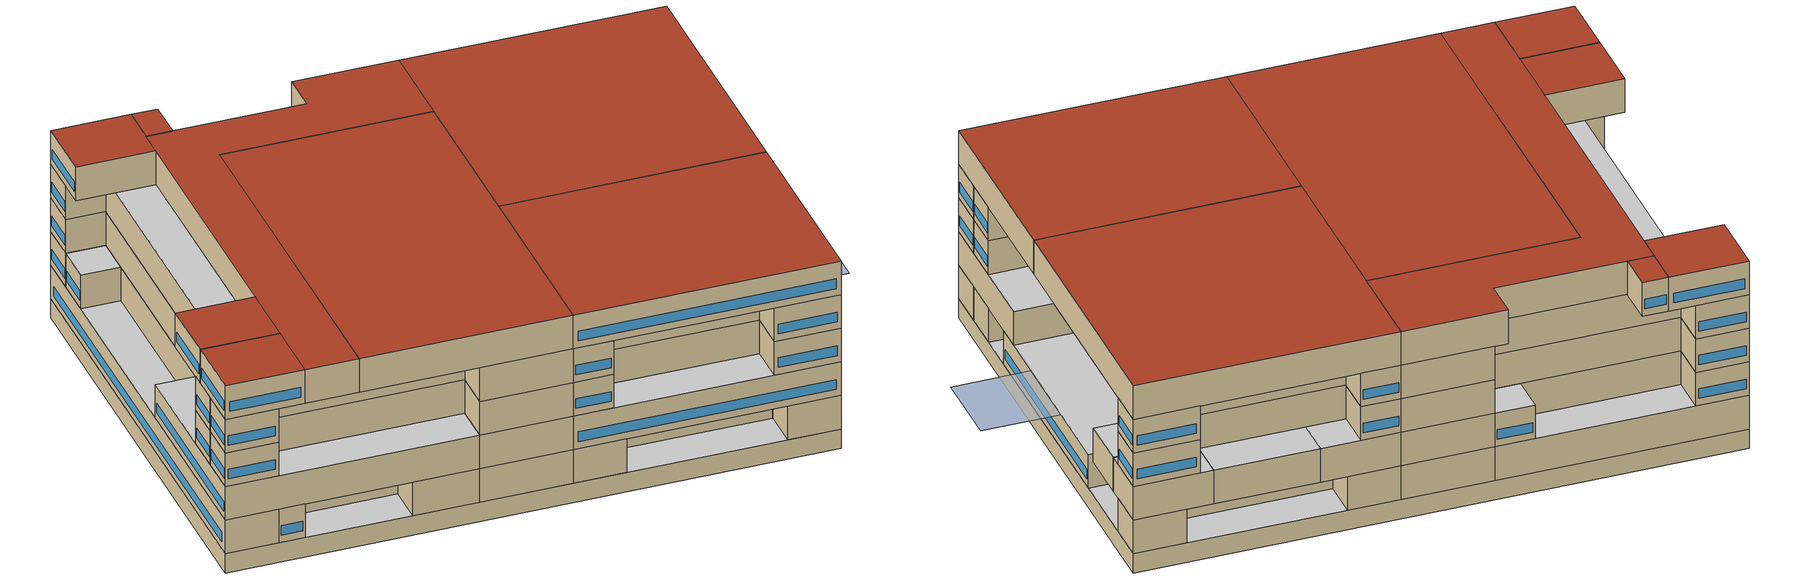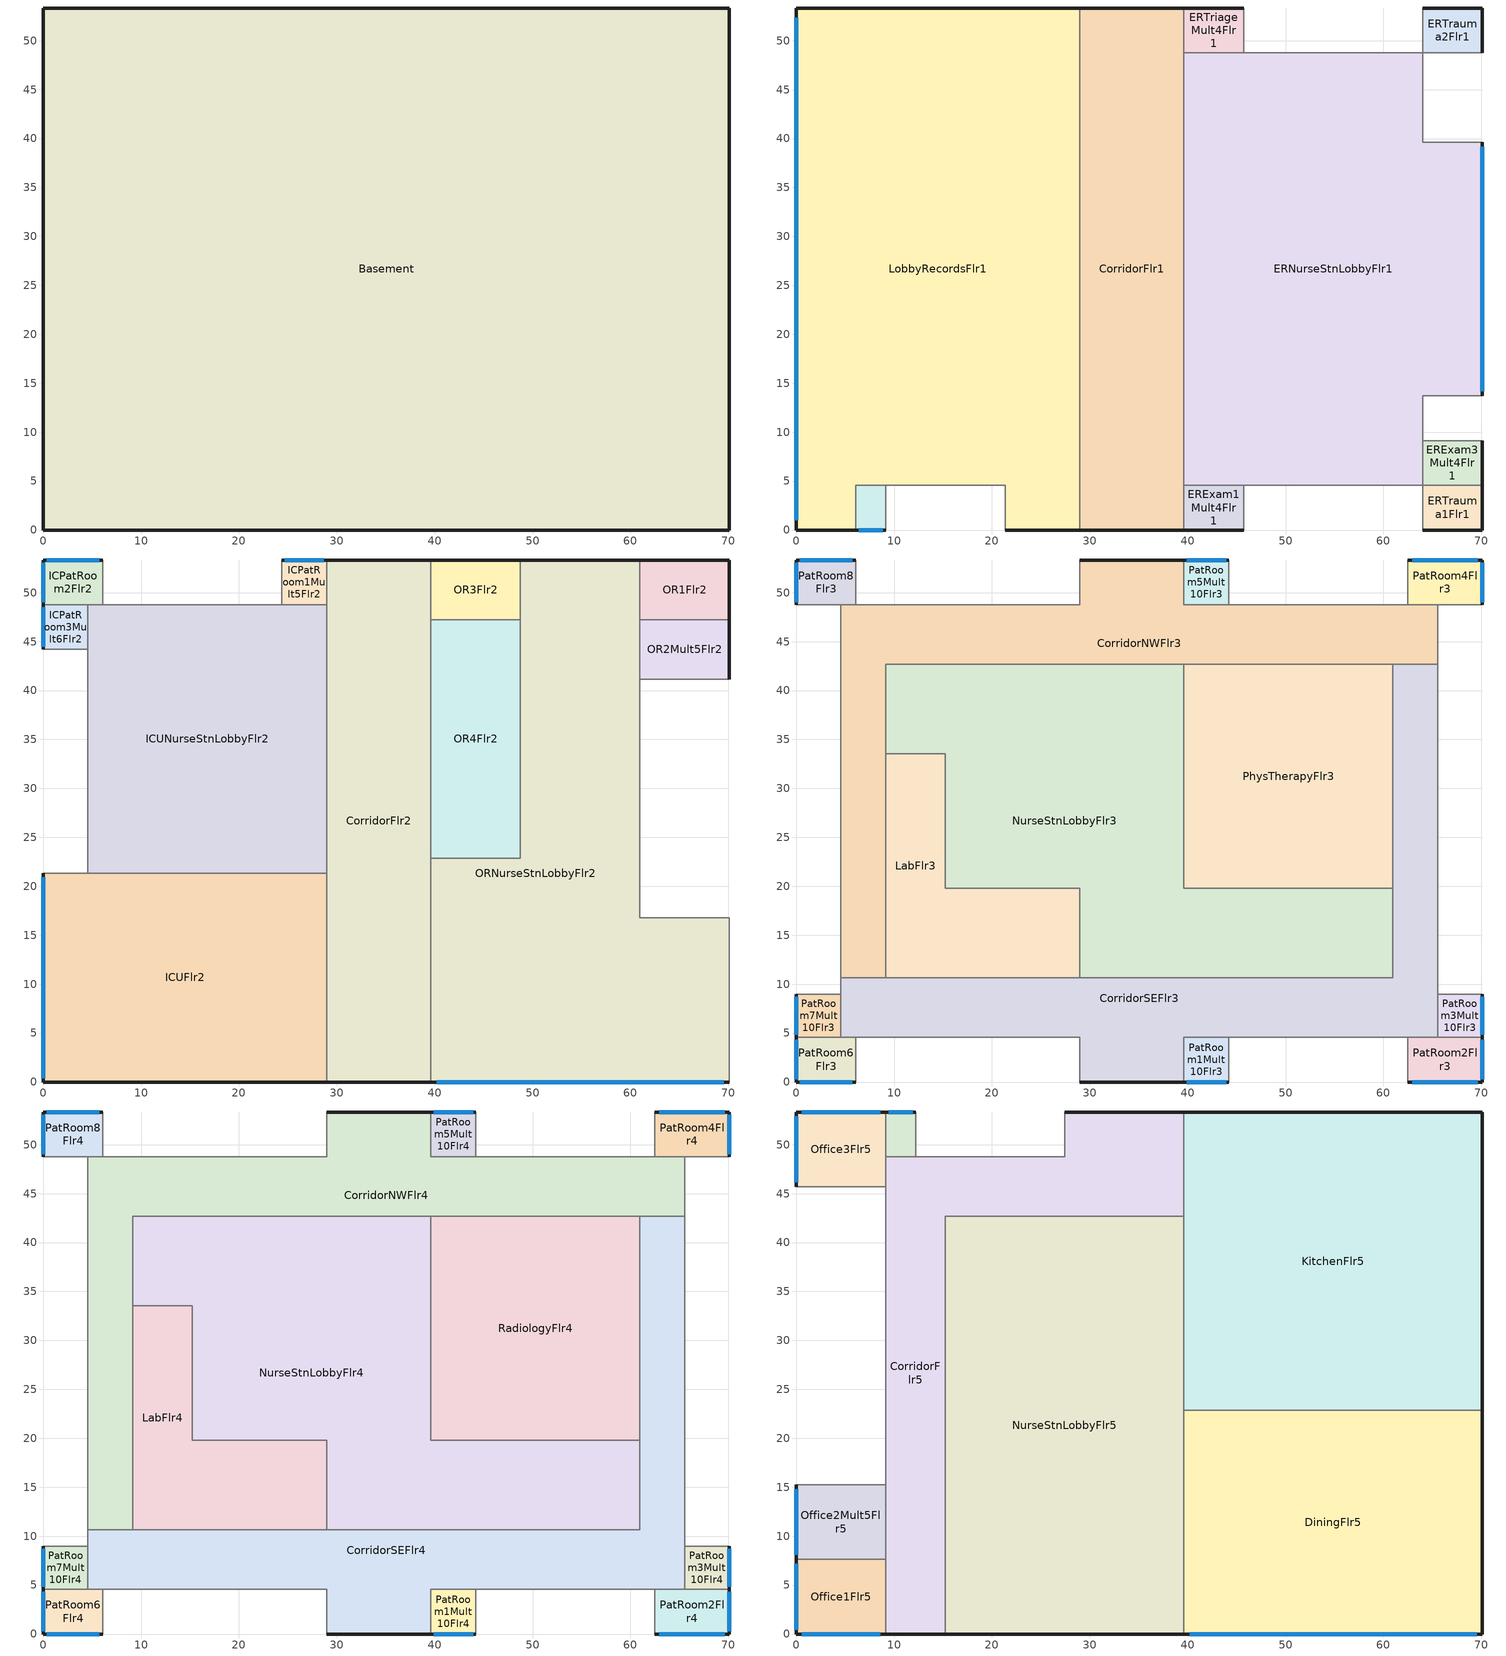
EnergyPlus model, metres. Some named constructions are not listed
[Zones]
Basement
 floor ground (ext-slab): 70.1,53.34 70.1,0 0,0 0,53.34 z-2.44
 wall ground (Underground Wall Non-res): 70.1,0 70.1,53.34 0,53.34 0,0 70.1,0 z-2.44:0
 ceiling adiabatic (INT-FLOOR-UNDERSIDE): 0,0 70.1,0 70.1,53.34 0,53.34 z0
CorridorFlr1
 floor adiabatic (INT-FLOOR-TOPSIDE): 39.62,53.34 39.62,0 28.96,0 28.96,53.34 z0
 wall outside (Mass Non-res Ext Wall): 39.62,53.34 28.96,53.34 / 28.96,0 39.62,0 z0:4.27
 wall to LobbyRecordsFlr1 (AIR-WALL): 28.96,53.34 28.96,15.24 z0:4.27
 wall to LobbyRecordsFlr1 (int-walls): 28.96,15.24 28.96,0 z0:4.27
 wall adiabatic (int-walls): 39.62,0 39.62,53.34 z0:4.27
 ceiling adiabatic (INT-FLOOR-UNDERSIDE): 28.96,53.34 28.96,0 39.62,0 39.62,53.34 z4.27
ERExam1Mult4Flr1
 floor adiabatic (INT-FLOOR-TOPSIDE): 45.72,4.57 45.72,0 39.62,0 39.62,4.57 z0
 wall outside (Mass Non-res Ext Wall): 39.62,0 45.72,0 z0:4.27
 wall adiabatic (int-walls): 45.72,0 45.72,4.57 39.62,4.57 39.62,0 z0:4.27
 ceiling adiabatic (INT-FLOOR-UNDERSIDE): 39.62,4.57 39.62,0 45.72,0 45.72,4.57 z4.27
ERTrauma1Flr1
 floor adiabatic (INT-FLOOR-TOPSIDE): 70.1,4.57 70.1,0 64.01,0 64.01,4.57 z0
 wall outside (Mass Non-res Ext Wall): 64.01,0 70.1,0 70.1,4.57 z0:4.27
 wall adiabatic (int-walls): 70.1,4.57 64.01,4.57 64.01,0 z0:4.27
 ceiling adiabatic (INT-FLOOR-UNDERSIDE): 64.01,4.57 64.01,0 70.1,0 70.1,4.57 z4.27
ERExam3Mult4Flr1
 floor adiabatic (INT-FLOOR-TOPSIDE): 70.1,9.14 70.1,4.57 64.01,4.57 64.01,9.14 z0
 wall outside (Mass Non-res Ext Wall): 70.1,4.57 70.1,9.14 z0:4.27
 wall adiabatic (int-walls): 70.1,9.14 64.01,9.14 64.01,4.57 70.1,4.57 z0:4.27
 ceiling adiabatic (INT-FLOOR-UNDERSIDE): 64.01,9.14 64.01,4.57 70.1,4.57 70.1,9.14 z4.27
ERTrauma2Flr1
 floor adiabatic (INT-FLOOR-TOPSIDE): 70.1,53.34 70.1,48.77 64.01,48.77 64.01,53.34 z0
 wall outside (Mass Non-res Ext Wall): 70.1,48.77 70.1,53.34 64.01,53.34 z0:4.27
 wall adiabatic (int-walls): 64.01,53.34 64.01,48.77 70.1,48.77 z0:4.27
 ceiling adiabatic (INT-FLOOR-UNDERSIDE): 64.01,53.34 64.01,48.77 70.1,48.77 70.1,53.34 z4.27
ERTriageMult4Flr1
 floor adiabatic (INT-FLOOR-TOPSIDE): 45.72,53.34 45.72,48.77 39.62,48.77 39.62,53.34 z0
 wall outside (Mass Non-res Ext Wall): 45.72,53.34 39.62,53.34 z0:4.27
 wall adiabatic (int-walls): 39.62,53.34 39.62,48.77 45.72,48.77 45.72,53.34 z0:4.27
 ceiling adiabatic (INT-FLOOR-UNDERSIDE): 39.62,53.34 39.62,48.77 45.72,48.77 45.72,53.34 z4.27
ERNurseStnLobbyFlr1
 floor adiabatic (INT-FLOOR-TOPSIDE): 39.62,4.57 39.62,48.77 64.01,48.77 64.01,39.62 70.1,39.62 70.1,13.72 64.01,13.72 64.01,4.57 z0
 wall outside (Mass Non-res Ext Wall): 70.1,13.72 70.1,39.62 z0:4.27
 wall adiabatic (int-walls): 70.1,39.62 64.01,39.62 64.01,48.77 39.62,48.77 39.62,4.57 64.01,4.57 64.01,13.72 70.1,13.72 z0:4.27
 window (Window Non-res Fixed): 70.1,14.2 70.1,39.14 z0.91:2.13
 ceiling adiabatic (INT-FLOOR-UNDERSIDE): 39.62,4.57 64.01,4.57 64.01,13.72 70.1,13.72 70.1,39.62 64.01,39.62 64.01,48.77 39.62,48.77 z4.27
LobbyRecordsFlr1
 floor adiabatic (INT-FLOOR-TOPSIDE): 0,0 0,53.34 28.96,53.34 28.96,0 21.34,0 21.34,4.57 6.1,4.57 6.1,0 z0
 wall outside (Mass Non-res Ext Wall): 21.34,0 28.96,0 / 28.96,53.34 0,53.34 0,0 6.1,0 z0:4.27
 wall adiabatic (int-walls): 6.1,0 6.1,4.57 21.34,4.57 21.34,0 z0:4.27
 window (Window Non-res Fixed): 0,52.34 0,1 z0.91:2.13
 ceiling adiabatic (INT-FLOOR-UNDERSIDE): 0,0 6.1,0 6.1,4.57 21.34,4.57 21.34,0 28.96,0 28.96,53.34 0,53.34 z4.27
Office1Mult4Flr1
 floor adiabatic (INT-FLOOR-TOPSIDE): 9.14,4.57 9.14,0 6.1,0 6.1,4.57 z0
 wall outside (Mass Non-res Ext Wall): 6.1,0 9.14,0 z0:4.27
 wall adiabatic (int-walls): 9.14,0 9.14,4.57 6.1,4.57 6.1,0 z0:4.27
 window (Window Non-res Fixed): 6.41,0 8.84,0 z0.91:2.13
 ceiling adiabatic (INT-FLOOR-UNDERSIDE): 6.1,4.57 6.1,0 9.14,0 9.14,4.57 z4.27
CorridorFlr2
 floor adiabatic (INT-FLOOR-TOPSIDE): 39.62,53.34 39.62,0 28.96,0 28.96,53.34 z4.27
 wall outside (Mass Non-res Ext Wall): 39.62,53.34 28.96,53.34 / 28.96,0 39.62,0 z4.27:8.54
 wall adiabatic (int-walls): 39.62,0 39.62,53.34 / 28.96,53.34 28.96,0 z4.27:8.54
 ceiling adiabatic (INT-FLOOR-UNDERSIDE): 28.96,53.34 28.96,0 39.62,0 39.62,53.34 z8.54
ICUFlr2
 floor adiabatic (INT-FLOOR-TOPSIDE): 28.96,21.34 28.96,0 0,0 0,21.34 z4.27
 wall outside (Mass Non-res Ext Wall): 0,21.34 0,0 28.96,0 z4.27:8.54
 wall adiabatic (int-walls): 28.96,0 28.96,21.34 0,21.34 z4.27:8.54
 window (Window Non-res Fixed): 0,20.94 0,0.4 z5.18:6.4
 ceiling adiabatic (INT-FLOOR-UNDERSIDE): 0,21.34 0,0 28.96,0 28.96,21.34 z8.54
ICUNurseStnLobbyFlr2
 floor adiabatic (INT-FLOOR-TOPSIDE): 4.57,21.34 4.57,48.77 28.96,48.77 28.96,21.34 z4.27
 wall adiabatic (int-walls): 28.96,21.34 28.96,48.77 4.57,48.77 4.57,21.34 28.96,21.34 z4.27:8.54
 ceiling adiabatic (INT-FLOOR-UNDERSIDE): 4.57,21.34 28.96,21.34 28.96,48.77 4.57,48.77 z8.54
ICPatRoom1Mult5Flr2
 floor adiabatic (INT-FLOOR-TOPSIDE): 28.96,53.34 28.96,48.77 24.38,48.77 24.38,53.34 z4.27
 wall outside (Mass Non-res Ext Wall): 28.96,53.34 24.38,53.34 z4.27:8.54
 wall adiabatic (int-walls): 24.38,53.34 24.38,48.77 28.96,48.77 28.96,53.34 z4.27:8.54
 window (Window Non-res Fixed): 28.68,53.34 24.66,53.34 z5.18:6.4
 ceiling adiabatic (INT-FLOOR-UNDERSIDE): 24.38,53.34 24.38,48.77 28.96,48.77 28.96,53.34 z8.54
ICPatRoom2Flr2
 floor adiabatic (INT-FLOOR-TOPSIDE): 6.1,53.34 6.1,48.77 0,48.77 0,53.34 z4.27
 wall outside (Mass Non-res Ext Wall): 6.1,53.34 0,53.34 0,48.77 z4.27:8.54
 wall adiabatic (int-walls): 0,48.77 6.1,48.77 6.1,53.34 z4.27:8.54
 window (Window Non-res Fixed): 5.73,53.34 0.37,53.34 / 0,53.07 0,49.04 z5.18:6.4
 ceiling adiabatic (INT-FLOOR-UNDERSIDE): 0,53.34 0,48.77 6.1,48.77 6.1,53.34 z8.54
ICPatRoom3Mult6Flr2
 floor adiabatic (INT-FLOOR-TOPSIDE): 4.57,48.77 4.57,44.2 0,44.2 0,48.77 z4.27
 wall outside (Mass Non-res Ext Wall): 0,48.77 0,44.2 z4.27:8.54
 wall adiabatic (int-walls): 0,44.2 4.57,44.2 4.57,48.77 0,48.77 z4.27:8.54
 window (Window Non-res Fixed): 0,48.49 0,44.47 z5.18:6.4
 ceiling adiabatic (INT-FLOOR-UNDERSIDE): 0,48.77 0,44.2 4.57,44.2 4.57,48.77 z8.54
OR1Flr2
 floor adiabatic (INT-FLOOR-TOPSIDE): 70.1,53.34 70.1,47.24 60.96,47.24 60.96,53.34 z4.27
 wall outside (Mass Non-res Ext Wall): 70.1,47.24 70.1,53.34 60.96,53.34 z4.27:8.54
 wall adiabatic (int-walls): 60.96,53.34 60.96,47.24 70.1,47.24 z4.27:8.54
 ceiling adiabatic (INT-FLOOR-UNDERSIDE): 60.96,53.34 60.96,47.24 70.1,47.24 70.1,53.34 z8.54
OR2Mult5Flr2
 floor adiabatic (INT-FLOOR-TOPSIDE): 70.1,47.24 70.1,41.15 60.96,41.15 60.96,47.24 z4.27
 wall outside (Mass Non-res Ext Wall): 70.1,41.15 70.1,47.24 z4.27:8.54
 wall adiabatic (int-walls): 70.1,47.24 60.96,47.24 60.96,41.15 70.1,41.15 z4.27:8.54
 ceiling adiabatic (INT-FLOOR-UNDERSIDE): 60.96,47.24 60.96,41.15 70.1,41.15 70.1,47.24 z8.54
OR3Flr2
 floor adiabatic (INT-FLOOR-TOPSIDE): 48.77,53.34 48.77,47.24 39.62,47.24 39.62,53.34 z4.27
 wall outside (Mass Non-res Ext Wall): 48.77,53.34 39.62,53.34 z4.27:8.54
 wall adiabatic (int-walls): 39.62,53.34 39.62,47.24 48.77,47.24 48.77,53.34 z4.27:8.54
 ceiling adiabatic (INT-FLOOR-UNDERSIDE): 39.62,53.34 39.62,47.24 48.77,47.24 48.77,53.34 z8.54
OR4Flr2
 floor adiabatic (INT-FLOOR-TOPSIDE): 48.77,47.24 48.77,22.86 39.62,22.86 39.62,47.24 z4.27
 wall adiabatic (int-walls): 48.77,22.86 48.77,47.24 39.62,47.24 39.62,22.86 48.77,22.86 z4.27:8.54
 ceiling adiabatic (INT-FLOOR-UNDERSIDE): 39.62,47.24 39.62,22.86 48.77,22.86 48.77,47.24 z8.54
ORNurseStnLobbyFlr2
 floor adiabatic (INT-FLOOR-TOPSIDE): 39.62,0 39.62,22.86 48.77,22.86 48.77,53.34 60.96,53.34 60.96,16.76 70.1,16.76 70.1,0 z4.27
 wall outside (Mass Non-res Ext Wall): 60.96,53.34 48.77,53.34 / 39.62,0 70.1,0 z4.27:8.54
 wall adiabatic (int-walls): 70.1,0 70.1,16.76 60.96,16.76 60.96,53.34 / 48.77,53.34 48.77,22.86 39.62,22.86 39.62,0 z4.27:8.54
 window (Window Non-res Fixed): 40.2,0 69.53,0 z5.18:6.4
 ceiling adiabatic (INT-FLOOR-UNDERSIDE): 39.62,0 70.1,0 70.1,16.76 60.96,16.76 60.96,53.34 48.77,53.34 48.77,22.86 39.62,22.86 z8.54
CorridorNWFlr3
 floor adiabatic (INT-FLOOR-TOPSIDE): 4.57,10.67 4.57,48.77 28.96,48.77 28.96,53.34 39.62,53.34 39.62,48.77 65.53,48.77 65.53,42.67 9.14,42.67 9.14,10.67 z8.54
 wall outside (Mass Non-res Ext Wall): 39.62,53.34 28.96,53.34 z8.54:12.8
 wall to NurseStnLobbyFlr3 (AIR-WALL): 9.14,33.58 9.14,42.67 39.62,42.67 z8.54:12.8
 wall adiabatic (int-walls): 28.96,53.34 28.96,48.77 4.57,48.77 4.57,10.67 / 65.53,42.67 65.53,48.77 39.62,48.77 39.62,53.34 z8.54:12.8
 wall to PhysTherapyFlr3 (int-walls): 39.62,42.67 60.96,42.67 z8.54:12.8
 wall to LabFlr3 (int-walls): 9.14,10.67 9.14,33.58 z8.54:12.8
 wall to CorridorSEFlr3 (AIR-WALL): 60.96,42.67 65.53,42.67 / 4.57,10.67 9.14,10.67 z8.54:12.8
 ceiling adiabatic (INT-FLOOR-UNDERSIDE): 4.57,10.67 9.14,10.67 9.14,42.67 65.53,42.67 65.53,48.77 39.62,48.77 39.62,53.34 28.96,53.34 28.96,48.77 4.57,48.77 z12.8
CorridorSEFlr3
 floor adiabatic (INT-FLOOR-TOPSIDE): 4.57,4.57 4.57,10.67 60.96,10.67 60.96,42.67 65.53,42.67 65.53,4.57 39.62,4.57 39.62,0 28.96,0 28.96,4.57 z8.54
 wall outside (Mass Non-res Ext Wall): 28.96,0 39.62,0 z8.54:12.8
 wall adiabatic (int-walls): 39.62,0 39.62,4.57 65.53,4.57 65.53,42.67 / 4.57,10.67 4.57,4.57 28.96,4.57 28.96,0 z8.54:12.8
 wall to NurseStnLobbyFlr3 (AIR-WALL): 60.96,19.81 60.96,10.67 28.96,10.67 z8.54:12.8
 wall to PhysTherapyFlr3 (int-walls): 60.96,42.67 60.96,19.81 z8.54:12.8
 wall to LabFlr3 (int-walls): 28.96,10.67 9.14,10.67 z8.54:12.8
 ceiling adiabatic (INT-FLOOR-UNDERSIDE): 4.57,4.57 28.96,4.57 28.96,0 39.62,0 39.62,4.57 65.53,4.57 65.53,42.67 60.96,42.67 60.96,10.67 4.57,10.67 z12.8
LabFlr3
 floor adiabatic (INT-FLOOR-TOPSIDE): 9.14,33.53 15.24,33.53 15.24,19.81 28.96,19.81 28.96,10.67 9.14,10.67 z8.54
 wall to NurseStnLobbyFlr3 (int-walls): 28.96,10.67 28.96,19.81 15.24,19.81 15.24,33.53 9.14,33.53 z8.54:12.8
 ceiling adiabatic (INT-FLOOR-UNDERSIDE): 9.14,33.53 9.14,10.67 28.96,10.67 28.96,19.81 15.24,19.81 15.24,33.53 z12.8
NurseStnLobbyFlr3
 floor adiabatic (INT-FLOOR-TOPSIDE): 9.14,42.67 39.62,42.67 39.62,19.81 60.96,19.81 60.96,10.67 28.96,10.67 28.96,19.81 15.24,19.81 15.24,33.53 9.14,33.53 z8.54
 wall to PhysTherapyFlr3 (int-walls): 60.96,19.81 39.62,19.81 39.62,42.67 z8.54:12.8
 ceiling adiabatic (INT-FLOOR-UNDERSIDE): 9.14,42.67 9.14,33.53 15.24,33.53 15.24,19.81 28.96,19.81 28.96,10.67 60.96,10.67 60.96,19.81 39.62,19.81 39.62,42.67 z12.8
PatRoom1Mult10Flr3
 floor adiabatic (INT-FLOOR-TOPSIDE): 44.2,4.57 44.2,0 39.62,0 39.62,4.57 z8.54
 wall outside (Mass Non-res Ext Wall): 39.62,0 44.2,0 z8.54:12.8
 wall adiabatic (int-walls): 44.2,0 44.2,4.57 39.62,4.57 39.62,0 z8.54:12.8
 window (Window Res Fixed): 39.9,0 43.92,0 z9.45:10.67
 ceiling adiabatic (INT-FLOOR-UNDERSIDE): 39.62,4.57 39.62,0 44.2,0 44.2,4.57 z12.8
PatRoom2Flr3
 floor adiabatic (INT-FLOOR-TOPSIDE): 70.1,4.57 70.1,0 62.48,0 62.48,4.57 z8.54
 wall outside (Mass Non-res Ext Wall): 62.48,0 70.1,0 70.1,4.57 z8.54:12.8
 wall adiabatic (int-walls): 70.1,4.57 62.48,4.57 62.48,0 z8.54:12.8
 window (Window Res Fixed): 70.1,0.27 70.1,4.3 / 62.94,0 69.65,0 z9.45:10.67
 ceiling adiabatic (INT-FLOOR-UNDERSIDE): 62.48,4.57 62.48,0 70.1,0 70.1,4.57 z12.8
PatRoom3Mult10Flr3
 floor adiabatic (INT-FLOOR-TOPSIDE): 70.1,8.99 70.1,4.57 65.53,4.57 65.53,8.99 z8.54
 wall outside (Mass Non-res Ext Wall): 70.1,4.57 70.1,8.99 z8.54:12.8
 wall adiabatic (int-walls): 70.1,8.99 65.53,8.99 65.53,4.57 70.1,4.57 z8.54:12.8
 window (Window Res Fixed): 70.1,4.84 70.1,8.73 z9.45:10.67
 ceiling adiabatic (INT-FLOOR-UNDERSIDE): 65.53,8.99 65.53,4.57 70.1,4.57 70.1,8.99 z12.8
PatRoom4Flr3
 floor adiabatic (INT-FLOOR-TOPSIDE): 70.1,53.34 70.1,48.77 62.48,48.77 62.48,53.34 z8.54
 wall outside (Mass Non-res Ext Wall): 70.1,48.77 70.1,53.34 62.48,53.34 z8.54:12.8
 wall adiabatic (int-walls): 62.48,53.34 62.48,48.77 70.1,48.77 z8.54:12.8
 window (Window Res Fixed): 70.1,49.04 70.1,53.07 / 69.65,53.34 62.94,53.34 z9.45:10.67
 ceiling adiabatic (INT-FLOOR-UNDERSIDE): 62.48,53.34 62.48,48.77 70.1,48.77 70.1,53.34 z12.8
PatRoom5Mult10Flr3
 floor adiabatic (INT-FLOOR-TOPSIDE): 44.2,53.34 44.2,48.77 39.62,48.77 39.62,53.34 z8.54
 wall outside (Mass Non-res Ext Wall): 44.2,53.34 39.62,53.34 z8.54:12.8
 wall adiabatic (int-walls): 39.62,53.34 39.62,48.77 44.2,48.77 44.2,53.34 z8.54:12.8
 window (Window Res Fixed): 43.92,53.34 39.9,53.34 z9.45:10.67
 ceiling adiabatic (INT-FLOOR-UNDERSIDE): 39.62,53.34 39.62,48.77 44.2,48.77 44.2,53.34 z12.8
PatRoom6Flr3
 floor adiabatic (INT-FLOOR-TOPSIDE): 6.1,4.57 6.1,0 0,0 0,4.57 z8.54
 wall outside (Mass Non-res Ext Wall): 0,4.57 0,0 6.1,0 z8.54:12.8
 wall adiabatic (int-walls): 6.1,0 6.1,4.57 0,4.57 z8.54:12.8
 window (Window Res Fixed): 0.37,0 5.73,0 / 0,4.3 0,0.27 z9.45:10.67
 ceiling adiabatic (INT-FLOOR-UNDERSIDE): 0,4.57 0,0 6.1,0 6.1,4.57 z12.8
PatRoom7Mult10Flr3
 floor adiabatic (INT-FLOOR-TOPSIDE): 4.57,8.99 4.57,4.57 0,4.57 0,8.99 z8.54
 wall outside (Mass Non-res Ext Wall): 0,8.99 0,4.57 z8.54:12.8
 wall adiabatic (int-walls): 0,4.57 4.57,4.57 4.57,8.99 0,8.99 z8.54:12.8
 window (Window Res Fixed): 0,8.73 0,4.84 z9.45:10.67
 ceiling adiabatic (INT-FLOOR-UNDERSIDE): 0,8.99 0,4.57 4.57,4.57 4.57,8.99 z12.8
PatRoom8Flr3
 floor adiabatic (INT-FLOOR-TOPSIDE): 6.1,53.34 6.1,48.77 0,48.77 0,53.34 z8.54
 wall outside (Mass Non-res Ext Wall): 6.1,53.34 0,53.34 0,48.77 z8.54:12.8
 wall adiabatic (int-walls): 0,48.77 6.1,48.77 6.1,53.34 z8.54:12.8
 window (Window Res Fixed): 5.73,53.34 0.37,53.34 / 0,53.07 0,49.04 z9.45:10.67
 ceiling adiabatic (INT-FLOOR-UNDERSIDE): 0,53.34 0,48.77 6.1,48.77 6.1,53.34 z12.8
PhysTherapyFlr3
 floor adiabatic (INT-FLOOR-TOPSIDE): 60.96,42.67 60.96,19.81 39.62,19.81 39.62,42.67 z8.54
 ceiling adiabatic (INT-FLOOR-UNDERSIDE): 39.62,42.67 39.62,19.81 60.96,19.81 60.96,42.67 z12.8
CorridorNWFlr4
 floor adiabatic (INT-FLOOR-TOPSIDE): 4.57,10.67 4.57,48.77 28.96,48.77 28.96,53.34 39.62,53.34 39.62,48.77 65.53,48.77 65.53,42.67 9.14,42.67 9.14,10.67 z12.8
 wall outside (Mass Non-res Ext Wall): 39.62,53.34 28.96,53.34 z12.8:17.07
 wall to NurseStnLobbyFlr4 (AIR-WALL): 9.14,33.58 9.14,42.67 39.62,42.67 z12.8:17.07
 wall adiabatic (int-walls): 28.96,53.34 28.96,48.77 4.57,48.77 4.57,10.67 / 65.53,42.67 65.53,48.77 39.62,48.77 39.62,53.34 z12.8:17.07
 wall to RadiologyFlr4 (int-walls): 39.62,42.67 60.96,42.67 z12.8:17.07
 wall to LabFlr4 (int-walls): 9.14,10.67 9.14,33.58 z12.8:17.07
 wall to CorridorSEFlr4 (AIR-WALL): 60.96,42.67 65.53,42.67 / 4.57,10.67 9.14,10.67 z12.8:17.07
 ceiling adiabatic (INT-FLOOR-UNDERSIDE): 4.57,10.67 9.14,10.67 9.14,42.67 65.53,42.67 65.53,48.77 39.62,48.77 39.62,53.34 28.96,53.34 28.96,48.77 4.57,48.77 z17.07
CorridorSEFlr4
 floor adiabatic (INT-FLOOR-TOPSIDE): 4.57,4.57 4.57,10.67 60.96,10.67 60.96,42.67 65.53,42.67 65.53,4.57 39.62,4.57 39.62,0 28.96,0 28.96,4.57 z12.8
 wall outside (Mass Non-res Ext Wall): 28.96,0 39.62,0 z12.8:17.07
 wall adiabatic (int-walls): 39.62,0 39.62,4.57 65.53,4.57 65.53,42.67 / 4.57,10.67 4.57,4.57 28.96,4.57 28.96,0 z12.8:17.07
 wall to NurseStnLobbyFlr4 (AIR-WALL): 60.96,19.81 60.96,10.67 28.96,10.67 z12.8:17.07
 wall to RadiologyFlr4 (int-walls): 60.96,42.67 60.96,19.81 z12.8:17.07
 wall to LabFlr4 (int-walls): 28.96,10.67 9.14,10.67 z12.8:17.07
 ceiling adiabatic (INT-FLOOR-UNDERSIDE): 4.57,4.57 28.96,4.57 28.96,0 39.62,0 39.62,4.57 65.53,4.57 65.53,42.67 60.96,42.67 60.96,10.67 4.57,10.67 z17.07
LabFlr4
 floor adiabatic (INT-FLOOR-TOPSIDE): 9.14,33.53 15.24,33.53 15.24,19.81 28.96,19.81 28.96,10.67 9.14,10.67 z12.8
 wall to NurseStnLobbyFlr4 (int-walls): 28.96,10.67 28.96,19.81 15.24,19.81 15.24,33.53 9.14,33.53 z12.8:17.07
 ceiling adiabatic (INT-FLOOR-UNDERSIDE): 9.14,33.53 9.14,10.67 28.96,10.67 28.96,19.81 15.24,19.81 15.24,33.53 z17.07
NurseStnLobbyFlr4
 floor adiabatic (INT-FLOOR-TOPSIDE): 9.14,42.67 39.62,42.67 39.62,19.81 60.96,19.81 60.96,10.67 28.96,10.67 28.96,19.81 15.24,19.81 15.24,33.53 9.14,33.53 z12.8
 wall to RadiologyFlr4 (int-walls): 60.96,19.81 39.62,19.81 39.62,42.67 z12.8:17.07
 ceiling adiabatic (INT-FLOOR-UNDERSIDE): 9.14,42.67 9.14,33.53 15.24,33.53 15.24,19.81 28.96,19.81 28.96,10.67 60.96,10.67 60.96,19.81 39.62,19.81 39.62,42.67 z17.07
PatRoom1Mult10Flr4
 floor adiabatic (INT-FLOOR-TOPSIDE): 44.2,4.57 44.2,0 39.62,0 39.62,4.57 z12.8
 wall outside (Mass Non-res Ext Wall): 39.62,0 44.2,0 z12.8:17.07
 wall adiabatic (int-walls): 44.2,0 44.2,4.57 39.62,4.57 39.62,0 z12.8:17.07
 window (Window Res Fixed): 39.9,0 43.92,0 z13.72:14.94
 ceiling adiabatic (INT-FLOOR-UNDERSIDE): 39.62,4.57 39.62,0 44.2,0 44.2,4.57 z17.07
PatRoom2Flr4
 floor adiabatic (INT-FLOOR-TOPSIDE): 70.1,4.57 70.1,0 62.48,0 62.48,4.57 z12.8
 wall outside (Mass Non-res Ext Wall): 62.48,0 70.1,0 70.1,4.57 z12.8:17.07
 wall adiabatic (int-walls): 70.1,4.57 62.48,4.57 62.48,0 z12.8:17.07
 window (Window Res Fixed): 70.1,0.27 70.1,4.3 / 62.94,0 69.65,0 z13.72:14.94
 ceiling adiabatic (INT-FLOOR-UNDERSIDE): 62.48,4.57 62.48,0 70.1,0 70.1,4.57 z17.07
PatRoom3Mult10Flr4
 floor adiabatic (INT-FLOOR-TOPSIDE): 70.1,8.99 70.1,4.57 65.53,4.57 65.53,8.99 z12.8
 wall outside (Mass Non-res Ext Wall): 70.1,4.57 70.1,8.99 z12.8:17.07
 wall adiabatic (int-walls): 70.1,8.99 65.53,8.99 65.53,4.57 70.1,4.57 z12.8:17.07
 window (Window Res Fixed): 70.1,4.84 70.1,8.73 z13.72:14.94
 ceiling adiabatic (INT-FLOOR-UNDERSIDE): 65.53,8.99 65.53,4.57 70.1,4.57 70.1,8.99 z17.07
PatRoom4Flr4
 floor adiabatic (INT-FLOOR-TOPSIDE): 70.1,53.34 70.1,48.77 62.48,48.77 62.48,53.34 z12.8
 wall outside (Mass Non-res Ext Wall): 70.1,48.77 70.1,53.34 62.48,53.34 z12.8:17.07
 wall adiabatic (int-walls): 62.48,53.34 62.48,48.77 70.1,48.77 z12.8:17.07
 window (Window Res Fixed): 70.1,49.04 70.1,53.07 / 69.65,53.34 62.94,53.34 z13.72:14.94
 ceiling adiabatic (INT-FLOOR-UNDERSIDE): 62.48,53.34 62.48,48.77 70.1,48.77 70.1,53.34 z17.07
PatRoom5Mult10Flr4
 floor adiabatic (INT-FLOOR-TOPSIDE): 44.2,53.34 44.2,48.77 39.62,48.77 39.62,53.34 z12.8
 wall outside (Mass Non-res Ext Wall): 44.2,53.34 39.62,53.34 z12.8:17.07
 wall adiabatic (int-walls): 39.62,53.34 39.62,48.77 44.2,48.77 44.2,53.34 z12.8:17.07
 window (Window Res Fixed): 43.92,53.34 39.9,53.34 z13.72:14.94
 ceiling adiabatic (INT-FLOOR-UNDERSIDE): 39.62,53.34 39.62,48.77 44.2,48.77 44.2,53.34 z17.07
PatRoom6Flr4
 floor adiabatic (INT-FLOOR-TOPSIDE): 6.1,4.57 6.1,0 0,0 0,4.57 z12.8
 wall outside (Mass Non-res Ext Wall): 0,4.57 0,0 6.1,0 z12.8:17.07
 wall adiabatic (int-walls): 6.1,0 6.1,4.57 0,4.57 z12.8:17.07
 window (Window Res Fixed): 0.37,0 5.73,0 / 0,4.3 0,0.27 z13.72:14.94
 ceiling adiabatic (INT-FLOOR-UNDERSIDE): 0,4.57 0,0 6.1,0 6.1,4.57 z17.07
PatRoom7Mult10Flr4
 floor adiabatic (INT-FLOOR-TOPSIDE): 4.57,8.99 4.57,4.57 0,4.57 0,8.99 z12.8
 wall outside (Mass Non-res Ext Wall): 0,8.99 0,4.57 z12.8:17.07
 wall adiabatic (int-walls): 0,4.57 4.57,4.57 4.57,8.99 0,8.99 z12.8:17.07
 window (Window Res Fixed): 0,8.73 0,4.84 z13.72:14.94
 ceiling adiabatic (INT-FLOOR-UNDERSIDE): 0,8.99 0,4.57 4.57,4.57 4.57,8.99 z17.07
PatRoom8Flr4
 floor adiabatic (INT-FLOOR-TOPSIDE): 6.1,53.34 6.1,48.77 0,48.77 0,53.34 z12.8
 wall outside (Mass Non-res Ext Wall): 6.1,53.34 0,53.34 0,48.77 z12.8:17.07
 wall adiabatic (int-walls): 0,48.77 6.1,48.77 6.1,53.34 z12.8:17.07
 window (Window Res Fixed): 5.73,53.34 0.37,53.34 / 0,53.07 0,49.04 z13.72:14.94
 ceiling adiabatic (INT-FLOOR-UNDERSIDE): 0,53.34 0,48.77 6.1,48.77 6.1,53.34 z17.07
RadiologyFlr4
 floor adiabatic (INT-FLOOR-TOPSIDE): 60.96,42.67 60.96,19.81 39.62,19.81 39.62,42.67 z12.8
 ceiling adiabatic (INT-FLOOR-UNDERSIDE): 39.62,42.67 39.62,19.81 60.96,19.81 60.96,42.67 z17.07
CorridorFlr5
 floor adiabatic (INT-FLOOR-TOPSIDE): 9.14,0 9.14,48.77 27.43,48.77 27.43,53.34 39.62,53.34 39.62,42.67 15.24,42.67 15.24,0 z17.07
 wall outside (Mass Non-res Ext Wall): 39.62,53.34 27.43,53.34 / 9.14,0 15.24,0 z17.07:21.34
 wall to NurseStnLobbyFlr5 (int-walls): 15.24,0 15.24,42.67 z17.07:21.34
 wall to NurseStnLobbyFlr5 (AIR-WALL): 15.24,42.67 39.62,42.67 z17.07:21.34
 wall adiabatic (int-walls): 27.43,53.34 27.43,48.77 9.14,48.77 9.14,0 z17.07:21.34
 wall to KitchenFlr5 (int-walls): 39.62,42.67 39.62,53.34 z17.07:21.34
 roof outside (IEAD Non-res Roof): 9.14,0 15.24,0 15.24,42.67 39.62,42.67 39.62,53.34 27.43,53.34 27.43,48.77 9.14,48.77 z21.34
DiningFlr5
 floor adiabatic (INT-FLOOR-TOPSIDE): 39.62,0 39.62,22.86 70.1,22.86 70.1,0 z17.07
 wall outside (Mass Non-res Ext Wall): 39.62,0 70.1,0 70.1,22.86 z17.07:21.34
 wall to KitchenFlr5 (int-walls): 70.1,22.86 39.62,22.86 z17.07:21.34
 wall to NurseStnLobbyFlr5 (int-walls): 39.62,22.86 39.62,0 z17.07:21.34
 window (Window Non-res Fixed): 40.2,0 69.53,0 z17.98:19.2
 roof outside (IEAD Non-res Roof): 39.62,0 70.1,0 70.1,22.86 39.62,22.86 z21.34
KitchenFlr5
 floor adiabatic (INT-FLOOR-TOPSIDE): 70.1,53.34 70.1,22.86 39.62,22.86 39.62,53.34 z17.07
 wall outside (Mass Non-res Ext Wall): 70.1,22.86 70.1,53.34 39.62,53.34 z17.07:21.34
 wall to NurseStnLobbyFlr5 (int-walls): 39.62,42.67 39.62,22.86 z17.07:21.34
 roof outside (IEAD Non-res Roof): 39.62,53.34 39.62,22.86 70.1,22.86 70.1,53.34 z21.34
NurseStnLobbyFlr5
 floor adiabatic (INT-FLOOR-TOPSIDE): 15.24,0 15.24,42.67 39.62,42.67 39.62,0 z17.07
 wall outside (Mass Non-res Ext Wall): 15.24,0 39.62,0 z17.07:21.34
 roof outside (IEAD Non-res Roof): 15.24,0 39.62,0 39.62,42.67 15.24,42.67 z21.34
Office1Flr5
 floor adiabatic (INT-FLOOR-TOPSIDE): 9.14,7.62 9.14,0 0,0 0,7.62 z17.07
 wall outside (Mass Non-res Ext Wall): 0,7.62 0,0 9.14,0 z17.07:21.34
 wall adiabatic (int-walls): 9.14,0 9.14,7.62 0,7.62 z17.07:21.34
 window (Window Non-res Fixed): 0.55,0 8.6,0 / 0,7.16 0,0.46 z17.98:19.2
 roof outside (IEAD Non-res Roof): 0,7.62 0,0 9.14,0 9.14,7.62 z21.34
Office2Mult5Flr5
 floor adiabatic (INT-FLOOR-TOPSIDE): 9.14,15.24 9.14,7.62 0,7.62 0,15.24 z17.07
 wall outside (Mass Non-res Ext Wall): 0,15.24 0,7.62 z17.07:21.34
 wall adiabatic (int-walls): 0,7.62 9.14,7.62 9.14,15.24 0,15.24 z17.07:21.34
 window (Window Non-res Fixed): 0,14.78 0,8.08 z17.98:19.2
 roof outside (IEAD Non-res Roof): 0,15.24 0,7.62 9.14,7.62 9.14,15.24 z21.34
Office3Flr5
 floor adiabatic (INT-FLOOR-TOPSIDE): 9.14,53.34 9.14,45.72 0,45.72 0,53.34 z17.07
 wall outside (Mass Non-res Ext Wall): 9.14,53.34 0,53.34 0,45.72 z17.07:21.34
 wall adiabatic (int-walls): 0,45.72 9.14,45.72 9.14,53.34 z17.07:21.34
 window (Window Non-res Fixed): 8.6,53.34 0.55,53.34 / 0,52.88 0,46.18 z17.98:19.2
 roof outside (IEAD Non-res Roof): 0,53.34 0,45.72 9.14,45.72 9.14,53.34 z21.34
Office4Mult6Flr5
 floor adiabatic (INT-FLOOR-TOPSIDE): 12.19,53.34 12.19,48.77 9.14,48.77 9.14,53.34 z17.07
 wall outside (Mass Non-res Ext Wall): 12.19,53.34 9.14,53.34 z17.07:21.34
 wall adiabatic (int-walls): 9.14,53.34 9.14,48.77 12.19,48.77 12.19,53.34 z17.07:21.34
 window (Window Non-res Fixed): 11.88,53.34 9.45,53.34 z17.98:19.2
 roof outside (IEAD Non-res Roof): 9.14,53.34 9.14,48.77 12.19,48.77 12.19,53.34 z21.34
shading: 70.1,31.24 70.1,22.1 79.25,22.1 79.25,31.24 z4.27
[Zone]
Basement; CorridorFlr1; CorridorFlr2; CorridorFlr5; CorridorNWFlr3; CorridorNWFlr4; CorridorSEFlr3; CorridorSEFlr4; DiningFlr5; ERNurseStnLobbyFlr1; ERTrauma1Flr1; ERTrauma2Flr1; ICUFlr2; ICUNurseStnLobbyFlr2; ICPatRoom2Flr2; KitchenFlr5; LabFlr3; LabFlr4; LobbyRecordsFlr1; NurseStnLobbyFlr3; NurseStnLobbyFlr4; NurseStnLobbyFlr5; OR1Flr2; OR3Flr2; OR4Flr2; ORNurseStnLobbyFlr2; Office1Flr5; Office3Flr5; PatRoom2Flr3; PatRoom2Flr4; PatRoom4Flr3; PatRoom4Flr4; PatRoom6Flr3; PatRoom6Flr4; PatRoom8Flr3; PatRoom8Flr4; PhysTherapyFlr3; RadiologyFlr4: 1, 1, Yes, 1
ERExam1Mult4Flr1; ERExam3Mult4Flr1; ERTriageMult4Flr1; Office1Mult4Flr1: 1, 4, Yes, 1
ICPatRoom1Mult5Flr2; OR2Mult5Flr2; Office2Mult5Flr5: 1, 5, Yes, 1
ICPatRoom3Mult6Flr2; Office4Mult6Flr5: 1, 6, Yes, 1
PatRoom1Mult10Flr3; PatRoom1Mult10Flr4; PatRoom3Mult10Flr3; PatRoom3Mult10Flr4; PatRoom5Mult10Flr3; PatRoom5Mult10Flr4; PatRoom7Mult10Flr3; PatRoom7Mult10Flr4: 1, 10, Yes, 1
